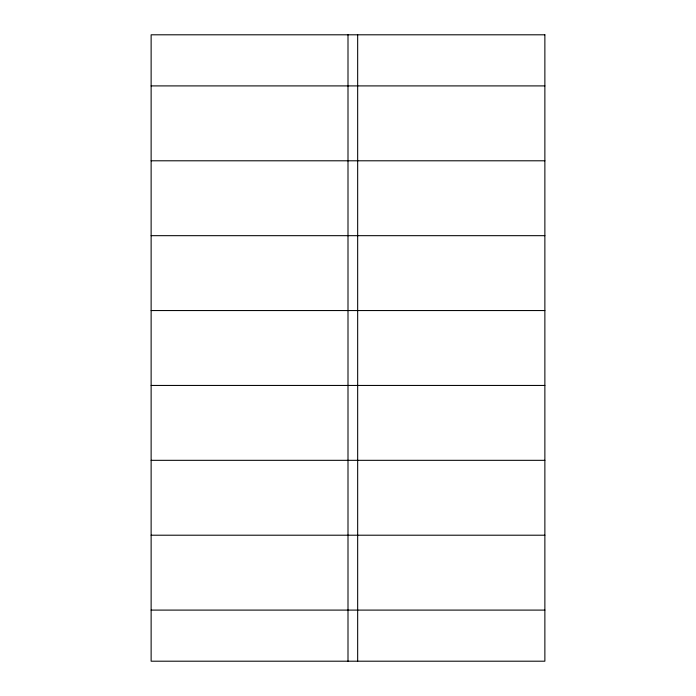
<?xml version="1.0" encoding="UTF-8"?>
<svg xmlns="http://www.w3.org/2000/svg" width="696" height="696" viewBox="0 0 696 696"><rect width="100%" height="100%" fill="white"/><g stroke="black" fill="none" stroke-linecap="round" stroke-linejoin="round"><path stroke-width="1.04" d="M151.128 85.904L544.872 85.904M151.128 160.793L544.872 160.793M151.128 235.674L544.872 235.674M151.128 310.555L544.872 310.555M151.128 385.445L544.872 385.445M151.128 460.326L544.872 460.326M151.128 535.207L544.872 535.207M151.128 610.096L544.872 610.096M357.666 34.8L357.666 661.2M348 34.8L348 661.2M544.872 34.8L151.128 34.8L151.128 661.2L544.872 661.2L544.872 34.8"/></g></svg>
